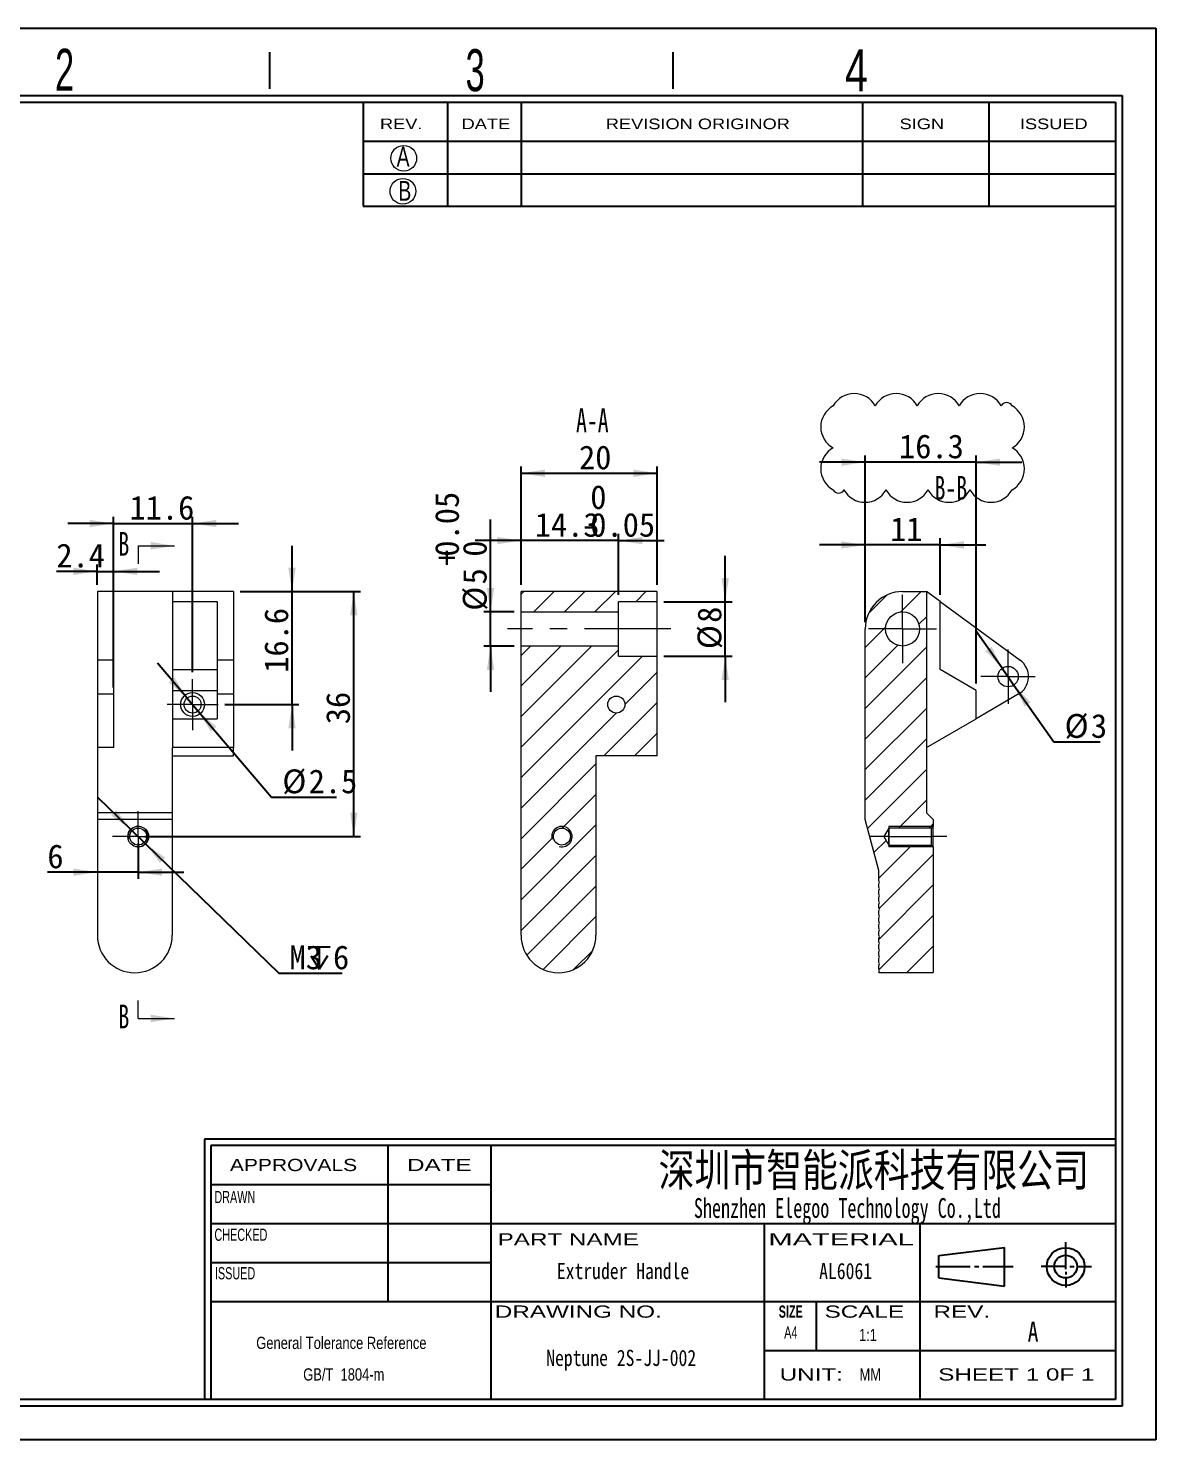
# Model space of a CAD drawing. Header units: millimetres. Extents: x 2 to 295, y 1 to 209.
# Drawn here: x 129.4 to 295.1, y 1.3 to 208.7 of the extents above; entities that cross this region are included whole.
import ezdxf

# ---------------------------------------------------------------- set-up
doc = ezdxf.new("R2010")
doc.units = ezdxf.units.MM
doc.linetypes.add('CENTER', pattern=[10.16, 6.35, -1.27, 1.27, -1.27])
doc.linetypes.add('CENTERX2', pattern=[20.32, 12.7, -2.54, 2.54, -2.54])
doc.layers.add('DIM', color=5, linetype='Continuous')
doc.layers.add('SLD-0', color=179, linetype='Continuous')
doc.layers.add('中心线', color=1, linetype='CENTER', lineweight=15)
doc.styles.add('SLDTEXTSTYLE0', font='SIMSUN.TTC', dxfattribs={"width": 0.8})
doc.styles.add('SLDTEXTSTYLE1', font='ARIAL.TTF', dxfattribs={"width": 0.7584})
doc.styles.add('SLDTEXTSTYLE10', font='ARIAL.TTF', dxfattribs={"width": 1.2324})
doc.styles.add('SLDTEXTSTYLE11', font='ARIAL.TTF', dxfattribs={"width": 1.7064})
doc.styles.add('SLDTEXTSTYLE12', font='SIMSUN.TTC', dxfattribs={"width": 0.8, "bigfont": 'bigfont'})
doc.styles.add('SLDTEXTSTYLE13', font='SIMKAI.TTF', dxfattribs={"width": 0.67})
doc.styles.add('SLDTEXTSTYLE14', font='SIMSUN.TTC')
doc.styles.add('SLDTEXTSTYLE15', font='仿宋_GB2312', dxfattribs={"width": 0.67})
doc.styles.add('SLDTEXTSTYLE2', font='SIMSUN.TTC', dxfattribs={"width": 0.8})
doc.styles.add('SLDTEXTSTYLE4', font='SIMSUN.TTC', dxfattribs={"width": 0.67})
doc.styles.add('SLDTEXTSTYLE5', font='ARIAL.TTF', dxfattribs={"width": 0.63516})
doc.styles.add('SLDTEXTSTYLE6', font='GOTHIC.TTF', dxfattribs={"width": 0.7304})
doc.styles.add('SLDTEXTSTYLE7', font='GOTHIC.TTF', dxfattribs={"width": 0.61171})
doc.styles.add('SLDTEXTSTYLE8', font='ARIALBD.TTF', dxfattribs={"width": 0.63516})
doc.styles.add('SLDTEXTSTYLE9', font='ARIAL.TTF', dxfattribs={"width": 1.422})
doc.dimstyles.new('SLDDIMSTYLE0', dxfattribs={"dimtxt": 3.5, "dimasz": 3.5, "dimexe": 0, "dimexo": 0.0625, "dimgap": 0.875, "dimtad": 2, "dimrnd": 1e-09, "dimzin": 12, "dimdsep": 46, "dimtxsty": 'SLDTEXTSTYLE4', "dimsah": 1, "dimcen": 0.09, "dimadec": 0, "dimazin": 3, "dimtfac": 1, "dimtmove": 0, "dimatfit": 0, "dimfxl": 0, "dimfrac": 2, "dimtolj": 1, "dimtzin": 12, "dimarcsym": 0})
doc.dimstyles.new('SLDDIMSTYLE1', dxfattribs={"dimtxt": 3.5, "dimasz": 3.5, "dimexe": 0, "dimexo": 0.0625, "dimgap": 0.875, "dimtad": 2, "dimrnd": 1e-09, "dimzin": 12, "dimdsep": 46, "dimtxsty": 'SLDTEXTSTYLE4', "dimsah": 1, "dimcen": 0.09, "dimadec": 0, "dimazin": 3, "dimtfac": 1, "dimtofl": 0, "dimtmove": 0, "dimatfit": 3, "dimfxl": 0, "dimfrac": 2, "dimtolj": 1, "dimtzin": 12, "dimarcsym": 0})
doc.dimstyles.new('SLDDIMSTYLE2', dxfattribs={"dimtxt": 3.5, "dimasz": 3.5, "dimexe": 0, "dimexo": 0.0625, "dimgap": 0.875, "dimtad": 0, "dimtih": 1, "dimtoh": 1, "dimrnd": 1e-09, "dimzin": 12, "dimdsep": 46, "dimtxsty": 'SLDTEXTSTYLE4', "dimsah": 1, "dimcen": 0, "dimadec": 0, "dimazin": 3, "dimtfac": 1, "dimtmove": 0, "dimatfit": 3, "dimfxl": 0, "dimfrac": 2, "dimtolj": 1, "dimtzin": 12, "dimarcsym": 0})
doc.dimstyles.new('SLDDIMSTYLE6', dxfattribs={"dimtxt": 3.5, "dimasz": 3.5, "dimexe": 0, "dimexo": 0.0625, "dimgap": 0.875, "dimtad": 2, "dimrnd": 1e-09, "dimzin": 12, "dimdsep": 46, "dimtxsty": 'SLDTEXTSTYLE4', "dimsah": 1, "dimcen": 0.09, "dimadec": 0, "dimazin": 3, "dimtol": 1, "dimtp": 0.05, "dimtfac": 1, "dimtmove": 0, "dimatfit": 0, "dimfxl": 0, "dimfrac": 2, "dimtolj": 1, "dimarcsym": 0})
doc.dimstyles.new('SLDDIMSTYLE7', dxfattribs={"dimtxt": 3.5, "dimasz": 3.5, "dimexe": 0, "dimexo": 0.0625, "dimgap": 0.875, "dimtad": 2, "dimrnd": 1e-09, "dimzin": 12, "dimdsep": 46, "dimtxsty": 'SLDTEXTSTYLE4', "dimsah": 1, "dimcen": 0.09, "dimadec": 0, "dimazin": 3, "dimtol": 1, "dimtm": 0.05, "dimtfac": 1, "dimtmove": 0, "dimatfit": 0, "dimfxl": 0, "dimfrac": 2, "dimtolj": 1, "dimarcsym": 0})

# ---------------------------------------------------------------- blocks, each defined once
blk = doc.blocks.new('SW_NOTE_2')
at = {"layer": 'SLD-0', "color": 0, "char_height": 1.7927, "attachment_point": 2, "style": 'SLDTEXTSTYLE1'}
for s, insert in [('General Tolerance Reference ', (13.02, 2.31)), (' GB/T  1804-m', (13.11, -2.32))]:
    blk.add_mtext(s, dxfattribs=dict(at, insert=insert))
blk = doc.blocks.new('SW_REVISION_CLOUD_0')
at = {"color": 0, "linetype": 'Continuous', "lineweight": 0}
for centre, radius, start, end in [((-10.05, 4.46), 3.53, 28.955, 151.045), ((-3.88, 4.46), 3.53, 28.955, 151.045), ((2.29, 4.46), 3.53, 28.955, 151.045), ((8.46, 4.46), 3.53, 28.955, 151.045), ((12.34, 5.73), 0.91, 28.955, 151.045), ((-11.43, 3.08), 3.53, 118.955, 241.045), ((11.43, 3.08), 3.53, 298.955, 61.045), ((-11.43, -3.08), 3.53, 118.955, 241.045), ((11.43, -3.08), 3.53, 298.955, 61.045), ((-12.34, -5.73), 0.91, 208.955, 331.045), ((-8.46, -4.46), 3.53, 208.955, 331.045), ((-2.29, -4.46), 3.53, 208.955, 331.045), ((3.88, -4.46), 3.53, 208.955, 331.045), ((10.05, -4.46), 3.53, 208.955, 331.045)]:
    blk.add_arc(centre, radius, start, end, dxfattribs=at)
blk = doc.blocks.new('_D_5')
at = {"layer": 'DIM'}
for p, q in [((160.6, 125.91), (178.28, 125.91)), ((177.28, 89.91), (177.28, 125.91)), ((146.6, 89.91), (178.28, 89.91))]:
    blk.add_line(p, q, dxfattribs=at)
for points in [[(177.28, 125.91), (176.74, 122.41), (177.82, 122.41)], [(177.28, 89.91), (177.82, 93.41), (176.74, 93.41)]]:
    blk.add_solid(points, dxfattribs=at)
at = {"layer": 'DIM', "insert": (173.21, 106.42), "char_height": 3.5, "attachment_point": 1, "rotation": 90, "style": 'SLDTEXTSTYLE14'}
blk.add_mtext('36', dxfattribs=at)
blk = doc.blocks.new('SW_SYMBOL_HOLE_DEPTH')
at = {"layer": 'DIM', "color": 0}
for p, q in [((0, 875), (800, 875)), ((100, 555), (400, 75)), ((400, 875), (400, 75)), ((700, 555), (400, 75))]:
    blk.add_line(p, q, dxfattribs=at)
blk = doc.blocks.new('_D_6')
at = {"layer": 'DIM'}
for p, q in [((144.53, 90.96), (139.7, 95.65)), ((144.53, 90.96), (146.68, 88.87)), ((146.68, 88.87), (166.25, 69.85)), ((166.25, 69.85), (175.59, 69.85))]:
    blk.add_line(p, q, dxfattribs=at)
for points in [[(144.53, 90.96), (142.39, 93.78), (141.64, 93.01)], [(146.68, 88.87), (148.81, 86.04), (149.56, 86.81)]]:
    blk.add_solid(points, dxfattribs=at)
at = {"layer": 'DIM', "xscale": 0.004072727272727273, "yscale": 0.004072727272727273, "zscale": 0.004072727272727273}
blk.add_blockref('SW_SYMBOL_HOLE_DEPTH', (170.56, 70.13), dxfattribs=at)
at = {"layer": 'DIM', "char_height": 3.5, "attachment_point": 1, "style": 'SLDTEXTSTYLE14'}
for s, insert in [('M3', (167.84, 73.92)), ('6', (174.23, 73.92))]:
    blk.add_mtext(s, dxfattribs=dict(at, insert=insert))
blk = doc.blocks.new('_D_7')
at = {"layer": 'DIM'}
for p, q in [((145.6, 88.91), (145.6, 83.69)), ((139.6, 84.69), (132.26, 84.69)), ((145.6, 84.69), (139.6, 84.69)), ((145.6, 84.69), (152.33, 84.69))]:
    blk.add_line(p, q, dxfattribs=at)
for points in [[(139.6, 84.69), (136.1, 85.22), (136.1, 84.15)], [(145.6, 84.69), (149.1, 84.15), (149.1, 85.22)]]:
    blk.add_solid(points, dxfattribs=at)
at = {"layer": 'DIM', "insert": (132.26, 88.76), "char_height": 3.5, "attachment_point": 1, "style": 'SLDTEXTSTYLE14'}
blk.add_mtext('6', dxfattribs=at)
blk = doc.blocks.new('_D_8')
at = {"layer": 'DIM'}
for p, q in [((168.21, 125.91), (168.21, 132.64)), ((160.6, 125.91), (169.21, 125.91)), ((168.21, 109.31), (168.21, 125.91)), ((158.35, 109.31), (169.21, 109.31)), ((168.21, 109.31), (168.21, 102.58))]:
    blk.add_line(p, q, dxfattribs=at)
for points in [[(168.21, 125.91), (168.75, 129.41), (167.67, 129.41)], [(168.21, 109.31), (167.67, 105.81), (168.75, 105.81)]]:
    blk.add_solid(points, dxfattribs=at)
at = {"layer": 'DIM', "insert": (164.14, 113.98), "char_height": 3.5, "attachment_point": 1, "rotation": 90, "style": 'SLDTEXTSTYLE14'}
blk.add_mtext('16.6', dxfattribs=at)
blk = doc.blocks.new('_D_9')
at = {"layer": 'DIM'}
for p, q in [((152.79, 110.26), (148.43, 115.39)), ((152.79, 110.26), (154.41, 108.36)), ((154.41, 108.36), (165.2, 95.7)), ((165.2, 95.7), (174.74, 95.7))]:
    blk.add_line(p, q, dxfattribs=at)
for points in [[(152.79, 110.26), (150.93, 113.28), (150.11, 112.58)], [(154.41, 108.36), (156.27, 105.35), (157.09, 106.04)]]:
    blk.add_solid(points, dxfattribs=at)
at = {"layer": 'DIM', "char_height": 3.5, "attachment_point": 1, "style": 'SLDTEXTSTYLE14'}
for s, insert in [('%%c', (166.78, 99.78)), ('2.5', (170.65, 99.78))]:
    blk.add_mtext(s, dxfattribs=dict(at, insert=insert))
blk = doc.blocks.new('_D_10')
at = {"layer": 'DIM', "color": 1}
for p, q in [((142, 111.81), (142, 136.91)), ((153.6, 114.06), (153.6, 136.91)), ((142, 135.91), (135.27, 135.91)), ((142, 135.91), (153.6, 135.91)), ((153.6, 135.91), (160.33, 135.91))]:
    blk.add_line(p, q, dxfattribs=at)
for points in [[(142, 135.91), (138.5, 136.45), (138.5, 135.37)], [(153.6, 135.91), (157.1, 135.37), (157.1, 136.45)]]:
    blk.add_solid(points, dxfattribs=at)
at = {"layer": 'DIM', "color": 1, "insert": (144.33, 139.98), "char_height": 3.5, "attachment_point": 1, "style": 'SLDTEXTSTYLE14'}
blk.add_mtext('11.6', dxfattribs=at)
blk = doc.blocks.new('_D_11')
at = {"layer": 'DIM', "color": 5}
for p, q in [((139.6, 128.88), (133.58, 128.88)), ((139.6, 126.91), (139.6, 129.88)), ((139.6, 128.88), (142, 128.88)), ((142, 111.81), (142, 129.88)), ((142, 128.88), (148.73, 128.88))]:
    blk.add_line(p, q, dxfattribs=at)
for points in [[(139.6, 128.88), (136.1, 129.42), (136.1, 128.35)], [(142, 128.88), (145.5, 128.35), (145.5, 129.42)]]:
    blk.add_solid(points, dxfattribs=at)
at = {"layer": 'DIM', "color": 5, "insert": (133.58, 132.96), "char_height": 3.5, "attachment_point": 1, "style": 'SLDTEXTSTYLE14'}
blk.add_mtext('2.4', dxfattribs=at)
blk = doc.blocks.new('SW_CENTERMARKSYMBOL_2')
at = {"layer": '中心线', "color": 0}
for p, q in [((0, 2.5), (0, 3.75)), ((0, 0), (0, 2.5)), ((-2.5, 0), (-3.75, 0)), ((0, 0), (-2.5, 0)), ((0, 0), (0, -2.5)), ((0, 0), (2.5, 0)), ((2.5, 0), (3.75, 0)), ((0, -2.5), (0, -3.75))]:
    blk.add_line(p, q, dxfattribs=at)
blk = doc.blocks.new('SW_CENTERMARKSYMBOL_3')
at = {"layer": '中心线', "color": 0}
for p, q in [((0, 2.5), (0, 3.75)), ((0, 0), (0, 2.5)), ((-2.5, 0), (-3.75, 0)), ((0, 0), (-2.5, 0)), ((0, 0), (0, -2.5)), ((0, 0), (2.5, 0)), ((2.5, 0), (3.75, 0)), ((0, -2.5), (0, -3.75))]:
    blk.add_line(p, q, dxfattribs=at)
blk = doc.blocks.new('_D_20')
at = {"layer": 'DIM'}
for p, q in [((231.85, 124.41), (231.85, 131.14)), ((222.85, 124.41), (232.85, 124.41)), ((231.85, 116.41), (231.85, 124.41)), ((222.85, 116.41), (232.85, 116.41)), ((231.85, 116.41), (231.85, 109.68))]:
    blk.add_line(p, q, dxfattribs=at)
for points in [[(231.85, 124.41), (232.39, 127.91), (231.31, 127.91)], [(231.85, 116.41), (231.31, 112.91), (232.39, 112.91)]]:
    blk.add_solid(points, dxfattribs=at)
at = {"layer": 'DIM', "char_height": 3.5, "attachment_point": 1, "rotation": 90, "style": 'SLDTEXTSTYLE14'}
for s, insert in [('8', (227.78, 121.32)), ('%%c', (227.78, 117.45))]:
    blk.add_mtext(s, dxfattribs=dict(at, insert=insert))
blk = doc.blocks.new('_D_21')
at = {"layer": 'DIM'}
for p, q in [((197.37, 122.91), (197.37, 136.48)), ((200.85, 122.91), (196.37, 122.91)), ((197.37, 117.91), (197.37, 122.91)), ((200.85, 117.91), (196.37, 117.91)), ((197.37, 117.91), (197.37, 111.18))]:
    blk.add_line(p, q, dxfattribs=at)
for points in [[(197.37, 122.91), (197.91, 126.41), (196.83, 126.41)], [(197.37, 117.91), (196.83, 114.41), (197.91, 114.41)]]:
    blk.add_solid(points, dxfattribs=at)
at = {"layer": 'DIM', "char_height": 3.5, "attachment_point": 1, "rotation": 90, "style": 'SLDTEXTSTYLE14'}
for s, insert in [('0.05', (189.22, 131.04)), ('0', (193.3, 131.04)), ('+', (189.22, 129.68)), ('5', (193.3, 126.96)), ('%%c', (193.3, 123.09))]:
    blk.add_mtext(s, dxfattribs=dict(at, insert=insert))
blk = doc.blocks.new('_D_22')
at = {"layer": 'DIM'}
for p, q in [((201.85, 133.4), (195.12, 133.4)), ((201.85, 126.91), (201.85, 134.4)), ((216.15, 133.4), (201.85, 133.4)), ((216.15, 125.41), (216.15, 134.4)), ((216.15, 133.4), (222.88, 133.4))]:
    blk.add_line(p, q, dxfattribs=at)
for points in [[(201.85, 133.4), (198.35, 133.93), (198.35, 132.86)], [(216.15, 133.4), (219.65, 132.86), (219.65, 133.93)]]:
    blk.add_solid(points, dxfattribs=at)
at = {"layer": 'DIM', "char_height": 3.5, "attachment_point": 1, "style": 'SLDTEXTSTYLE14'}
for s, insert in [('0', (212.03, 141.54)), ('14.3', (203.87, 137.47)), ('0.05', (212.03, 137.47)), ('-', (210.67, 137.47))]:
    blk.add_mtext(s, dxfattribs=dict(at, insert=insert))
blk = doc.blocks.new('_D_23')
at = {"layer": 'DIM'}
for p, q in [((201.85, 126.91), (201.85, 144.29)), ((201.85, 143.29), (221.85, 143.29)), ((221.85, 126.91), (221.85, 144.29))]:
    blk.add_line(p, q, dxfattribs=at)
for points in [[(201.85, 143.29), (205.35, 142.75), (205.35, 143.83)], [(221.85, 143.29), (218.35, 143.83), (218.35, 142.75)]]:
    blk.add_solid(points, dxfattribs=at)
at = {"layer": 'DIM', "insert": (210.37, 147.37), "char_height": 3.5, "attachment_point": 1, "style": 'SLDTEXTSTYLE14'}
blk.add_mtext('20', dxfattribs=at)
blk = doc.blocks.new('_D_24')
at = {"layer": 'DIM'}
for p, q in [((252.41, 132.76), (245.68, 132.76)), ((252.41, 121.41), (252.41, 133.76)), ((263.41, 132.76), (252.41, 132.76)), ((263.41, 125.45), (263.41, 133.76)), ((263.41, 132.76), (270.14, 132.76))]:
    blk.add_line(p, q, dxfattribs=at)
for points in [[(252.41, 132.76), (248.91, 133.29), (248.91, 132.22)], [(263.41, 132.76), (266.91, 132.22), (266.91, 133.29)]]:
    blk.add_solid(points, dxfattribs=at)
at = {"layer": 'DIM', "insert": (256.08, 136.83), "char_height": 3.5, "attachment_point": 1, "style": 'SLDTEXTSTYLE14'}
blk.add_mtext('11', dxfattribs=at)
blk = doc.blocks.new('_D_25')
at = {"layer": 'DIM'}
for p, q in [((252.41, 121.41), (252.41, 145.92)), ((268.71, 112.39), (268.71, 145.92)), ((252.41, 144.92), (245.68, 144.92)), ((268.71, 144.92), (252.41, 144.92)), ((268.71, 144.92), (275.44, 144.92))]:
    blk.add_line(p, q, dxfattribs=at)
for points in [[(252.41, 144.92), (248.91, 145.45), (248.91, 144.38)], [(268.71, 144.92), (272.21, 144.38), (272.21, 145.45)]]:
    blk.add_solid(points, dxfattribs=at)
at = {"layer": 'DIM', "insert": (257.39, 148.99), "char_height": 3.5, "attachment_point": 1, "style": 'SLDTEXTSTYLE14'}
blk.add_mtext('16.3', dxfattribs=at)
blk = doc.blocks.new('_D_26')
at = {"layer": 'DIM'}
for p, q in [((272.55, 114.64), (268.68, 120.15)), ((272.55, 114.64), (274.27, 112.18)), ((274.27, 112.18), (280.12, 103.85)), ((280.12, 103.85), (286.94, 103.85))]:
    blk.add_line(p, q, dxfattribs=at)
for points in [[(272.55, 114.64), (270.98, 117.81), (270.09, 117.19)], [(274.27, 112.18), (275.84, 109.01), (276.72, 109.63)]]:
    blk.add_solid(points, dxfattribs=at)
at = {"layer": 'DIM', "char_height": 3.5, "attachment_point": 1, "style": 'SLDTEXTSTYLE14'}
for s, insert in [('%%c', (281.71, 107.92)), ('3', (285.58, 107.92))]:
    blk.add_mtext(s, dxfattribs=dict(at, insert=insert))
blk = doc.blocks.new('SW_CENTERMARKSYMBOL_4')
at = {"layer": '中心线', "color": 0}
for p, q in [((0, 2.5), (0, 5)), ((0, 0), (0, 2.5)), ((-2.5, 0), (-5, 0)), ((0, 0), (-2.5, 0)), ((0, 0), (0, -2.5)), ((0, 0), (2.5, 0)), ((2.5, 0), (5, 0)), ((0, -2.5), (0, -5))]:
    blk.add_line(p, q, dxfattribs=at)
blk = doc.blocks.new('SW_CENTERMARKSYMBOL_5')
at = {"layer": '中心线', "color": 0}
for p, q in [((0, 2.5), (0, 4)), ((0, 0), (0, 2.5)), ((-2.5, 0), (-4, 0)), ((0, 0), (-2.5, 0)), ((0, 0), (0, -2.5)), ((0, 0), (2.5, 0)), ((2.5, 0), (4, 0)), ((0, -2.5), (0, -4))]:
    blk.add_line(p, q, dxfattribs=at)

msp = doc.modelspace()

# ---------------------------------------------------------------- hatches: boundary and pattern name
at = {"linetype": 'Continuous', "lineweight": 0}
h = msp.add_hatch(dxfattribs=at)
h.set_pattern_fill('ANSI31', angle=3e-322, style=0)
h.paths.add_polyline_path([(201.853, 125.912), (201.853, 122.912), (216.153, 122.912), (216.153, 124.412), (221.853, 124.412), (221.853, 125.912)], flags=0)
h = msp.add_hatch(dxfattribs=at)
h.set_pattern_fill('ANSI31', angle=3e-322, style=0)
edge = h.paths.add_edge_path(flags=0)
edge.add_arc((254.209, 78.212), 0.3, -48.18969, 48.18969, ccw=False)
edge.add_line((254.409, 77.988), (254.409, 77.435))
edge.add_arc((254.209, 77.212), 0.3, -48.18969, 48.18969, ccw=False)
edge.add_line((254.409, 76.988), (254.409, 76.435))
edge.add_arc((254.209, 76.212), 0.3, -48.18969, 48.18969, ccw=False)
edge.add_line((254.409, 75.988), (254.409, 75.435))
edge.add_arc((254.209, 75.212), 0.3, -48.18969, 48.18969, ccw=False)
edge.add_line((254.409, 74.988), (254.409, 74.435))
edge.add_arc((254.209, 74.212), 0.3, -48.18969, 48.18969, ccw=False)
edge.add_line((254.409, 73.988), (254.409, 73.435))
edge.add_arc((254.209, 73.212), 0.3, -48.18969, 48.18969, ccw=False)
edge.add_line((254.409, 72.988), (254.409, 72.435))
edge.add_arc((254.209, 72.212), 0.3, -48.18969, 48.18969, ccw=False)
edge.add_line((254.409, 71.988), (254.409, 71.435))
edge.add_arc((254.209, 71.212), 0.3, -48.18969, 48.18969, ccw=False)
edge.add_line((254.409, 70.988), (254.409, 70.435))
edge.add_arc((254.209, 70.212), 0.3, -48.18969, 48.18969, ccw=False)
edge.add_line((254.409, 69.988), (254.409, 69.934))
edge.add_line((254.409, 69.934), (262.409, 69.934))
edge.add_line((262.409, 69.934), (262.409, 88.387))
edge.add_line((262.409, 88.387), (262.134, 88.662))
edge.add_line((262.134, 88.662), (255.909, 88.662))
edge.add_line((255.909, 88.662), (255.158, 89.912))
edge.add_line((255.158, 89.912), (255.909, 91.162))
edge.add_line((255.909, 91.162), (262.134, 91.162))
edge.add_line((262.134, 91.162), (262.409, 91.437))
edge.add_line((262.409, 91.437), (262.409, 92.412))
edge.add_line((262.409, 92.412), (261.409, 93.412))
edge.add_line((261.409, 93.412), (261.409, 125.912))
edge.add_line((261.409, 125.912), (257.909, 125.912))
edge.add_arc((257.909, 120.412), 5.5, 90, 180)
edge.add_line((252.409, 120.412), (252.409, 92.412))
edge.add_line((252.409, 92.412), (254.409, 84.912))
edge.add_line((254.409, 84.912), (254.409, 83.435))
edge.add_arc((254.209, 83.212), 0.3, -48.18969, 48.18969, ccw=False)
edge.add_line((254.409, 82.988), (254.409, 82.435))
edge.add_arc((254.209, 82.212), 0.3, -48.18969, 48.18969, ccw=False)
edge.add_line((254.409, 81.988), (254.409, 81.435))
edge.add_arc((254.209, 81.212), 0.3, -48.18969, 48.18969, ccw=False)
edge.add_line((254.409, 80.988), (254.409, 80.435))
edge.add_arc((254.209, 80.212), 0.3, -48.18969, 48.18969, ccw=False)
edge.add_line((254.409, 79.988), (254.409, 79.435))
edge.add_arc((254.209, 79.212), 0.3, -48.18969, 48.18969, ccw=False)
edge.add_line((254.409, 78.988), (254.409, 78.435))
edge = h.paths.add_edge_path(flags=0)
edge.add_arc((257.909, 120.412), 2.5, 0, 360)
h = msp.add_hatch(dxfattribs=at)
h.set_pattern_fill('ANSI31', angle=3e-322, style=0)
edge = h.paths.add_edge_path(flags=0)
edge.add_line((212.853, 75.412), (212.853, 101.762))
edge.add_line((212.853, 101.762), (221.853, 101.762))
edge.add_line((221.853, 101.762), (221.853, 116.412))
edge.add_line((221.853, 116.412), (216.153, 116.412))
edge.add_line((216.153, 116.412), (216.153, 117.912))
edge.add_line((216.153, 117.912), (201.853, 117.912))
edge.add_line((201.853, 117.912), (201.853, 75.412))
edge.add_arc((207.353, 75.412), 5.5, 180, 360)
edge = h.paths.add_edge_path(flags=0)
edge.add_arc((207.853, 89.912), 1.25, 0, 360)
edge = h.paths.add_edge_path(flags=0)
edge.add_arc((215.853, 109.312), 1.25, 0, 360)

# ---------------------------------------------------------------- linework, layer by layer
at = {"color": 7, "linetype": 'Continuous', "lineweight": 0}
for p, q in [((145.604, 132.632), (145.604, 129.972)), ((145.604, 132.632), (150.924, 132.632)), ((262.384, 91.412), (255.909, 91.412)), ((255.909, 91.412), (255.909, 88.412)), ((262.384, 88.412), (255.909, 88.412)), ((145.604, 63.192), (145.604, 65.852)), ((145.604, 63.192), (150.924, 63.192))]:
    msp.add_line(p, q, dxfattribs=at)
at = {"color": 7, "linetype": 'Continuous', "lineweight": 15}
for p, q in [((142.004, 125.912), (139.604, 125.912)), ((139.604, 125.912), (139.604, 115.833)), ((142.004, 115.833), (142.004, 125.912)), ((150.704, 125.912), (142.004, 125.912)), ((150.704, 124.448), (150.704, 125.912)), ((159.604, 125.912), (150.704, 125.912)), ((150.704, 124.448), (157.204, 124.448)), ((150.704, 114.449), (150.704, 124.448)), ((157.204, 124.448), (157.204, 115.833)), ((159.604, 125.912), (159.604, 115.833)), ((221.853, 125.912), (201.853, 125.912)), ((201.853, 122.912), (201.853, 125.912)), ((221.853, 124.412), (221.853, 125.912)), ((257.909, 125.912), (261.409, 125.912)), ((261.409, 125.912), (261.409, 93.412)), ((263.409, 124.448), (261.409, 125.912)), ((263.409, 114.449), (263.409, 124.448)), ((263.409, 124.448), (275.181, 115.833)), ((201.853, 122.912), (216.153, 122.912)), ((201.853, 117.912), (201.853, 122.912)), ((221.853, 124.412), (216.153, 124.412)), ((216.153, 122.912), (216.153, 124.412)), ((216.153, 117.912), (216.153, 122.912)), ((221.853, 116.412), (221.853, 124.412)), ((252.409, 92.412), (252.409, 120.412)), ((216.153, 117.912), (201.853, 117.912)), ((201.853, 75.412), (201.853, 117.912)), ((216.153, 116.412), (216.153, 117.912)), ((216.153, 116.412), (221.853, 116.412)), ((221.853, 101.762), (221.853, 116.412)), ((142.004, 115.833), (139.604, 115.833)), ((139.604, 115.833), (139.604, 110.814)), ((142.004, 110.814), (142.004, 115.833)), ((150.704, 111.389), (150.704, 114.449)), ((150.704, 114.449), (157.204, 114.449)), ((159.604, 115.833), (157.204, 115.833)), ((157.204, 115.833), (157.204, 110.814)), ((159.604, 115.833), (159.604, 110.814)), ((268.709, 111.389), (263.409, 114.449)), ((142.004, 110.814), (139.604, 110.814)), ((139.604, 110.814), (139.604, 103.019)), ((142.004, 103.019), (142.004, 110.814)), ((150.704, 107.234), (150.704, 111.389)), ((150.704, 111.389), (157.204, 111.389)), ((159.604, 110.814), (157.204, 110.814)), ((157.204, 110.814), (157.204, 107.234)), ((159.604, 110.814), (159.604, 103.019)), ((268.709, 107.234), (268.709, 111.389)), ((274.909, 110.814), (268.709, 107.234)), ((150.704, 103.019), (150.704, 107.234)), ((150.704, 107.234), (157.204, 107.234)), ((261.409, 103.019), (268.709, 107.234)), ((142.004, 103.019), (139.604, 103.019)), ((139.604, 103.019), (139.604, 93.412)), ((150.704, 103.019), (150.604, 103.019)), ((150.604, 103.019), (150.604, 93.412)), ((150.604, 101.762), (159.604, 101.762)), ((159.604, 103.019), (150.704, 103.019)), ((159.604, 101.762), (159.604, 103.019)), ((221.853, 101.762), (212.853, 101.762)), ((212.853, 101.762), (212.853, 75.412)), ((150.604, 93.412), (139.604, 93.412)), ((139.604, 93.412), (139.604, 92.412)), ((150.604, 93.412), (150.604, 92.412)), ((261.409, 93.412), (262.409, 92.412)), ((150.604, 92.412), (139.604, 92.412)), ((139.604, 92.412), (139.604, 75.412)), ((150.604, 92.412), (150.604, 75.412)), ((254.409, 84.912), (252.409, 92.412)), ((262.409, 91.437), (262.134, 91.162)), ((262.409, 92.412), (262.409, 91.437)), ((262.409, 88.387), (262.409, 91.437)), ((255.909, 91.162), (255.158, 89.912)), ((255.158, 89.912), (255.909, 88.662)), ((262.134, 91.162), (255.909, 91.162)), ((255.909, 88.662), (255.909, 91.162)), ((262.134, 88.662), (262.134, 91.162)), ((255.909, 88.662), (262.134, 88.662)), ((262.134, 88.662), (262.409, 88.387)), ((262.409, 88.387), (262.409, 69.934)), ((254.409, 83.435), (254.409, 84.912)), ((254.409, 82.435), (254.409, 82.988)), ((254.409, 81.435), (254.409, 81.988)), ((254.409, 80.435), (254.409, 80.988)), ((254.409, 79.435), (254.409, 79.988)), ((254.409, 78.435), (254.409, 78.988)), ((254.409, 77.435), (254.409, 77.988)), ((254.409, 76.435), (254.409, 76.988)), ((254.409, 75.435), (254.409, 75.988)), ((254.409, 74.435), (254.409, 74.988)), ((254.409, 73.435), (254.409, 73.988)), ((254.409, 72.435), (254.409, 72.988)), ((254.409, 71.435), (254.409, 71.988)), ((254.409, 70.435), (254.409, 70.988)), ((254.409, 69.934), (254.409, 69.988)), ((254.409, 69.934), (262.409, 69.934))]:
    msp.add_line(p, q, dxfattribs=at)
for centre, radius in [((257.909, 120.412), 2.5), ((273.409, 113.412), 1.5), ((153.604, 109.312), 1.75), ((153.604, 109.312), 1.25), ((215.853, 109.312), 1.25), ((145.604, 89.912), 1.525), ((145.604, 89.912), 1.25), ((207.853, 89.912), 1.25)]:
    msp.add_circle(centre, radius, dxfattribs=at)
for centre, radius, start, end in [((257.909, 120.412), 5.5, 90, 180), ((273.409, 113.412), 3, 300, 53.80089), ((254.209, 83.212), 0.3, 311.81031, 48.18969), ((254.209, 82.212), 0.3, 311.81031, 48.18969), ((254.209, 81.212), 0.3, 311.81031, 48.18969), ((254.209, 80.212), 0.3, 311.81031, 48.18969), ((254.209, 79.212), 0.3, 311.81031, 48.18969), ((254.209, 78.212), 0.3, 311.81031, 48.18969), ((254.209, 77.212), 0.3, 311.81031, 48.18969), ((145.104, 75.412), 5.5, 180, 0), ((207.353, 75.412), 5.5, 180, 0), ((254.209, 76.212), 0.3, 311.81031, 48.18969), ((254.209, 75.212), 0.3, 311.81031, 48.18969), ((254.209, 74.212), 0.3, 311.81031, 48.18969), ((254.209, 73.212), 0.3, 311.81031, 48.18969), ((254.209, 72.212), 0.3, 311.81031, 48.18969), ((254.209, 71.212), 0.3, 311.81031, 48.18969), ((254.209, 70.212), 0.3, 311.81031, 48.18969)]:
    msp.add_arc(centre, radius, start, end, dxfattribs=at)
at = {"color": 7, "linetype": 'Continuous', "lineweight": 0}
for centre in [(145.604, 89.912), (207.853, 89.912)]:
    msp.add_arc(centre, 1.5, 255, 195, dxfattribs=at)
for points in [[(150.924, 132.632), (147.424, 133.192), (147.424, 132.072)], [(150.924, 63.192), (147.424, 63.752), (147.424, 62.632)]]:
    msp.add_solid(points, dxfattribs=at)
at = {"layer": 'SLD-0'}
for p, q in [((1.812, 208.674), (295.107, 208.674)), ((295.107, 208.674), (295.107, 1.294)), ((12.675, 197.811), (289.181, 197.811)), ((252.017, 197.811), (252.017, 182.514)), ((270.599, 197.811), (270.599, 182.514)), ((289.181, 197.811), (289.181, 7.219)), ((289.181, 7.219), (12.675, 7.219)), ((295.107, 1.294), (1.812, 1.294))]:
    msp.add_line(p, q, dxfattribs=at)
at = {"layer": 'SLD-0', "color": 6, "linetype": 'Continuous'}
for p, q in [((164.952, 199.786), (164.952, 205.169)), ((224.204, 199.786), (224.204, 205.169)), ((11.687, 198.799), (290.169, 198.799)), ((290.169, 198.799), (290.169, 6.231)), ((290.169, 6.231), (11.687, 6.231))]:
    msp.add_line(p, q, dxfattribs=at)
at = {"layer": 'SLD-0', "color": 179, "linetype": 'Continuous'}
for p, q in [((178.659, 197.811), (178.659, 182.514)), ((191.05, 197.811), (191.05, 182.514)), ((201.886, 197.811), (201.886, 182.514)), ((178.659, 192.074), (289.181, 192.074)), ((178.659, 187.294), (289.181, 187.294)), ((178.659, 182.514), (289.181, 182.514)), ((289.181, 45.462), (155.33, 45.462)), ((155.33, 45.462), (155.33, 7.219)), ((289.181, 44.506), (156.286, 44.506)), ((156.286, 44.506), (156.286, 7.219)), ((182.281, 44.506), (182.281, 21.56)), ((197.398, 44.506), (197.398, 7.219)), ((197.398, 38.77), (156.286, 38.77)), ((289.181, 33.033), (156.286, 33.033)), ((237.553, 33.033), (237.553, 7.219)), ((260.499, 7.219), (260.499, 33.033)), ((263.255, 28.354), (272.888, 29.538)), ((272.888, 23.846), (272.888, 29.538)), ((281.869, 26.35), (281.869, 30.316)), ((197.398, 27.297), (156.286, 27.297)), ((263.255, 25.106), (263.255, 28.354)), ((262.786, 26.733), (267.83, 26.733)), ((263.255, 25.106), (272.888, 23.846)), ((268.461, 26.733), (269.091, 26.733)), ((269.722, 26.733), (274.136, 26.733)), ((281.869, 26.733), (278.268, 26.733)), ((281.869, 25.966), (281.869, 25.583)), ((281.869, 25.2), (281.869, 23.667)), ((282.5, 26.733), (283.13, 26.733)), ((283.761, 26.733), (285.653, 26.733)), ((289.181, 21.56), (156.286, 21.56)), ((245.202, 21.56), (245.202, 14.39)), ((237.553, 14.39), (289.181, 14.39))]:
    msp.add_line(p, q, dxfattribs=at)
at = {"layer": 'SLD-0', "lineweight": 0}
for centre in [(184.622, 189.564), (184.499, 184.715)]:
    msp.add_circle(centre, 1.894, dxfattribs=at)
at = {"layer": 'SLD-0', "color": 179, "linetype": 'Continuous'}
for radius in [2.771, 1.669]:
    msp.add_circle((281.869, 26.733), radius, dxfattribs=at)
at = {"layer": '中心线', "linetype": 'CENTERX2', "lineweight": 0}
for p, q in [((223.853, 120.412), (199.853, 120.412)), ((255.909, 89.912), (253.158, 89.912)), ((255.909, 89.912), (262.134, 89.912)), ((264.409, 89.912), (262.134, 89.912))]:
    msp.add_line(p, q, dxfattribs=at)

# ---------------------------------------------------------------- block references
at = {"color": 1, "linetype": 'Continuous', "lineweight": 0}
msp.add_blockref('SW_REVISION_CLOUD_0', (260.849, 147.023), dxfattribs=at)
at = {"layer": 'SLD-0', "color": 179}
msp.add_blockref('SW_NOTE_2', (162.438, 14.111), dxfattribs=at)
at = {"layer": '中心线'}
for name, p in [('SW_CENTERMARKSYMBOL_4', (257.909, 120.412)), ('SW_CENTERMARKSYMBOL_5', (273.409, 113.412)), ('SW_CENTERMARKSYMBOL_3', (153.604, 109.312)), ('SW_CENTERMARKSYMBOL_2', (145.604, 89.912))]:
    msp.add_blockref(name, p, dxfattribs=at)

# ---------------------------------------------------------------- texts
at = {"color": 7, "linetype": 'Continuous', "lineweight": 0, "char_height": 3.5, "attachment_point": 2, "style": 'SLDTEXTSTYLE15'}
for s, insert in [('A-A', (212.327, 152.824)), ('B-B', (265.005, 142.898))]:
    msp.add_mtext(s, dxfattribs=dict(at, insert=insert))
at = {"color": 7, "linetype": 'Continuous', "char_height": 3.5, "attachment_point": 1, "style": 'SLDTEXTSTYLE15'}
for insert in [(142.701, 134.667), (142.701, 65.227)]:
    msp.add_mtext('B', dxfattribs=dict(at, insert=insert))
at = {"layer": 'SLD-0'}
for s, insert, char_height, attachment_point, style in [('2', (133.388, 205.655), 6.172, 1, 'SLDTEXTSTYLE7'), ('3', (193.707, 205.593), 6.172, 1, 'SLDTEXTSTYLE7'), ('4', (249.441, 205.587), 6.172, 1, 'SLDTEXTSTYLE6'), ('A', (183.578, 191.252), 2.903, 1, 'SLDTEXTSTYLE6'), ('B', (183.832, 186.237), 2.903, 1, 'SLDTEXTSTYLE6'), ('\\M+1905B圳\\M+18E73\\M+19271\\M+1945C\\M+19468\\M+189C8\\M+18B5A\\M+1974C\\M+18CC0\\M+18CF6\\M+18E69', (253.676, 43.337), 4.82808, 2, 'SLDTEXTSTYLE12'), ('Extruder Handle', (216.84, 27.279), 2.38125, 2, 'SLDTEXTSTYLE2'), ('AL6061', (249.54, 27.279), 2.3813, 2, 'SLDTEXTSTYLE2'), ('A', (276.285, 18.637), 2.91, 1, 'SLDTEXTSTYLE0'), ('Neptune 2S-JJ-002', (216.567, 14.514), 2.38125, 2, 'SLDTEXTSTYLE2')]:
    msp.add_mtext(s, dxfattribs=dict(at, insert=insert, char_height=char_height, attachment_point=attachment_point, style=style))
at = {"layer": 'SLD-0', "color": 179}
for s, insert, char_height, attachment_point, style in [('REV.', (181.129, 195.4), 1.5536, 1, 'SLDTEXTSTYLE10'), ('DATE', (193.126, 195.4), 1.5536, 1, 'SLDTEXTSTYLE10'), ('REVISION ORIGINOR', (214.308, 195.4), 1.55363, 1, 'SLDTEXTSTYLE10'), ('SIGN', (257.466, 195.4), 1.5536, 1, 'SLDTEXTSTYLE10'), ('ISSUED', (275.148, 195.4), 1.5536, 1, 'SLDTEXTSTYLE10'), ('APPROVALS', (168.427, 42.563), 1.7927, 2, 'SLDTEXTSTYLE10'), ('DATE', (189.85, 42.563), 1.7927, 2, 'SLDTEXTSTYLE9'), ('DRAWN', (159.804, 37.853), 1.7927, 2, 'SLDTEXTSTYLE5'), ('Shenzhen Elegoo Technology Co.,Ltd', (249.798, 36.8), 2.91042, 2, 'SLDTEXTSTYLE13'), ('CHECKED', (160.696, 32.315), 1.7927, 2, 'SLDTEXTSTYLE5'), ('PART NAME', (208.794, 31.645), 1.7927, 2, 'SLDTEXTSTYLE9'), ('MATERIAL', (248.88, 31.645), 1.7927, 2, 'SLDTEXTSTYLE11'), ('ISSUED', (159.837, 26.654), 1.7927, 2, 'SLDTEXTSTYLE5'), ('DRAWING NO.', (210.268, 21.022), 1.79265, 2, 'SLDTEXTSTYLE9'), ('SIZE', (241.479, 21.022), 1.7927, 2, 'SLDTEXTSTYLE8'), ('SCALE', (252.289, 21.022), 1.7927, 2, 'SLDTEXTSTYLE9'), ('REV.', (266.61, 21.022), 1.7927, 2, 'SLDTEXTSTYLE9'), ('A4', (241.49, 17.953), 1.7927, 2, 'SLDTEXTSTYLE5'), ('1:1', (252.823, 17.583), 1.7927, 2, 'SLDTEXTSTYLE1'), ('UNIT:', (244.499, 11.791), 1.7927, 2, 'SLDTEXTSTYLE9'), ('MM', (253.161, 11.791), 1.7927, 2, 'SLDTEXTSTYLE1'), ('SHEET 1 0F 1', (274.62, 11.791), 1.79265, 2, 'SLDTEXTSTYLE9')]:
    msp.add_mtext(s, dxfattribs=dict(at, insert=insert, char_height=char_height, attachment_point=attachment_point, style=style))

# ---------------------------------------------------------------- dimensions: what is measured, and where the dimension line sits
at = {"layer": 'DIM'}
for base, p1, p2, dimstyle, picture, middle in [((221.853, 143.293), (201.853, 125.912), (221.853, 125.912), 'SLDDIMSTYLE1', '_D_23', (211.731, 143.293)), ((252.409, 144.916), (268.709, 111.389), (252.409, 120.412), 'SLDDIMSTYLE0', '_D_25', (260.108, 144.916)), ((201.853, 133.396), (216.153, 124.412), (201.853, 125.912), 'SLDDIMSTYLE7', '_D_22', (210.672, 133.396)), ((252.409, 132.756), (263.409, 124.448), (252.409, 120.412), 'SLDDIMSTYLE0', '_D_24', (257.445, 132.756)), ((139.604, 84.685), (145.604, 89.912), (139.604, 75.412), 'SLDDIMSTYLE0', '_D_7', (132.944, 84.685))]:
    dim = msp.add_linear_dim(base=base, p1=p1, p2=p2, dimstyle=dimstyle, dxfattribs=at)
    dim.commit()
    dim.dimension.update_dxf_attribs({"geometry": picture, "text_midpoint": middle, "dimtype": 160})
at = {"layer": 'DIM', "color": 1}
dim = msp.add_linear_dim(base=(153.604, 135.912), p1=(142.004, 110.814), p2=(153.604, 113.062), dimstyle='SLDDIMSTYLE0', dxfattribs=at)
dim.commit()
dim.dimension.update_dxf_attribs({"geometry": '_D_10', "text_midpoint": (147.056, 135.912), "dimtype": 160})
at = {"layer": 'DIM'}
for base, p1, p2, dimstyle, picture, middle in [((197.369, 122.912), (201.853, 117.912), (201.853, 122.912), 'SLDDIMSTYLE6', '_D_21', (197.369, 129.786)), ((231.853, 124.412), (221.853, 116.412), (221.853, 124.412), 'SLDDIMSTYLE0', '_D_20', (231.853, 120.065))]:
    dim = msp.add_linear_dim(base=base, p1=p1, p2=p2, angle=90, text='%%c<>', dimstyle=dimstyle, dxfattribs=at)
    dim.commit()
    dim.dimension.update_dxf_attribs({"geometry": picture, "text_midpoint": middle, "dimtype": 160})
at = {"layer": 'DIM', "color": 5}
dim = msp.add_linear_dim(base=(142.004, 128.884), p1=(139.604, 125.912), p2=(142.004, 110.814), dimstyle='SLDDIMSTYLE0', dxfattribs=at)
dim.commit()
dim.dimension.update_dxf_attribs({"geometry": '_D_11', "text_midpoint": (135.622, 128.884), "dimtype": 160})
at = {"layer": 'DIM'}
for base, p1, dimstyle, picture, middle in [((168.209, 125.912), (157.354, 109.312), 'SLDDIMSTYLE0', '_D_8', (168.209, 116.705)), ((177.281, 125.912), (145.604, 89.912), 'SLDDIMSTYLE1', '_D_5', (177.281, 107.783))]:
    dim = msp.add_linear_dim(base=base, p1=p1, p2=(159.604, 125.912), angle=90, dimstyle=dimstyle, dxfattribs=at)
    dim.commit()
    dim.dimension.update_dxf_attribs({"geometry": picture, "text_midpoint": middle, "dimtype": 160})
for p1, p2, picture, middle in [((274.271, 112.184), (272.547, 114.639), '_D_26', (284.328, 106.387)), ((154.414, 108.36), (152.793, 110.263), '_D_9', (170.759, 98.24))]:
    dim = msp.add_diameter_dim_2p(p1=p1, p2=p2, dimstyle='SLDDIMSTYLE2', dxfattribs=at)
    dim.commit()
    dim.dimension.update_dxf_attribs({"geometry": picture, "text_midpoint": middle, "dimtype": 163})
dim = msp.add_diameter_dim_2p(p1=(146.679, 88.866), p2=(144.528, 90.957), text='<>{\\fGDT;x}6', dimstyle='SLDDIMSTYLE2', dxfattribs=at)
dim.commit()
dim.dimension.update_dxf_attribs({"geometry": '_D_6', "text_midpoint": (171.713, 72.383), "dimtype": 163})

doc.saveas('drawing.dxf')
